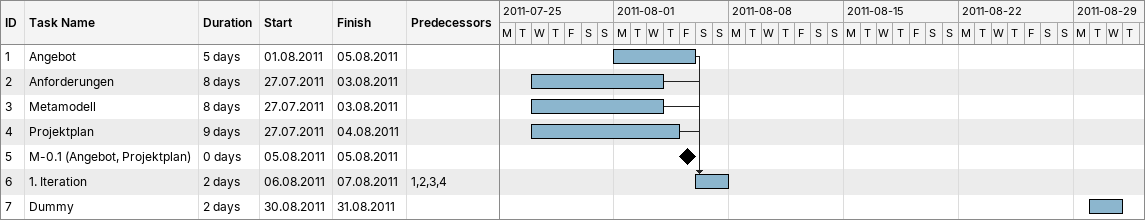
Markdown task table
| ID | Task | Duration | Start | Finish | Predecessors |
|---|---|---|---|---|---|
| 1 | Angebot | 5d | 2011-08-01 | 2011-08-05 |  |
| 2 | Anforderungen | 8d | 2011-07-27 | 2011-08-03 |  |
| 3 | Metamodell | 8d | 2011-07-27 | 2011-08-03 |  |
| 4 | Projektplan | 9d | 2011-07-27 | 2011-08-04 |  |
| 5 | M-0.1 (Angebot, Projektplan) | 0d | 2011-08-05 | 2011-08-05 |  |
| 6 | 1. Iteration | 2d | 2011-08-06 | 2011-08-07 | 1, 2, 3, 4 |
| 7 | Dummy | 2d | 2011-08-30 | 2011-08-31 |  |
